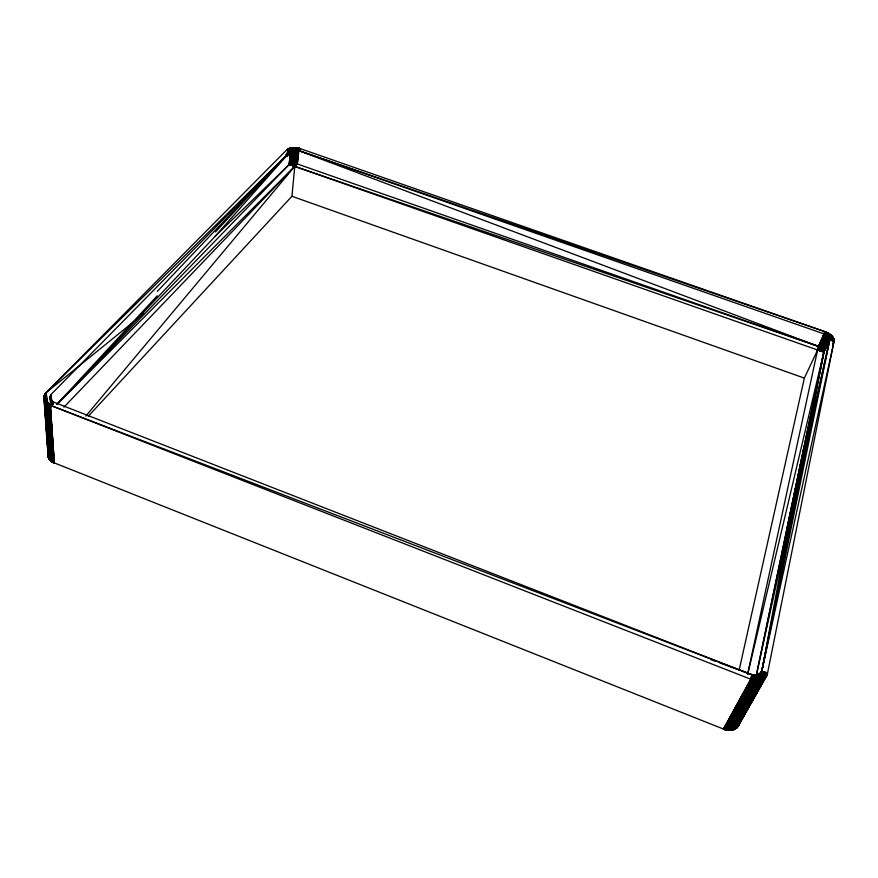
<?xml version="1.0" encoding="UTF-8"?>
<svg xmlns="http://www.w3.org/2000/svg" width="878" height="878" viewBox="0 0 878 878"><rect width="100%" height="100%" fill="white"/><g stroke="black" fill="none" stroke-linecap="round" stroke-linejoin="round"><path stroke-width="1.32" d="M719.642 662.824L752.655 674.842L752.6 679.846L725.272 729.772L54.085 462.816L50.013 405.186C44.196 403.66 39.762 391.259 50.441 405.362L750.833 679.243C756.595 681.91 765.956 680.834 767.471 673.558L834.034 341.301C834.265 336.219 828.854 333.157 824.716 331.577L300.397 148.678L292.341 147.723L286.777 149.798L46.293 392.532L47.028 403.243M88.25 416.282L291.924 196.277L296.588 147.789M54.085 462.816L50.233 405.274L751.798 674.721L751.842 679.605L724.306 729.475L751.59 679.517L751.798 674.721L53.624 402.091L50.441 405.362L54.293 462.893C50.2 461.576 46.545 456.999 48.564 452.653M85.857 416.051L294.734 166.381L295.897 163.363L297.126 147.866L295.403 163.297L818.384 346.349L822.247 349.049L823.816 352.111L756.156 676.159L787.972 530.85L805.367 446.331L806.673 446.145L829.787 339.819L828.349 336.922L824.212 333.969L298.63 150.489C294.47 148.689 290.399 152.662 286.612 149.951M747.595 674.227L818.384 346.349L294.734 166.381L295.864 147.713L294.734 166.381L57.004 404.44M804.424 448.164L805.367 446.331L804.314 448.021L805.225 446.375L788.301 527.151L787.006 529.544L788.126 527.239L804.83 446.562L803.798 447.934L803.798 448.548L805.367 446.331L788.499 527.085L787.05 529.664L787.972 530.85L761.764 671.33L760.447 673.667M296.94 147.844L295.897 163.363L298.004 148.031L296.149 163.407L294.734 166.381L289.224 164.449L215.319 236.138L56.861 404.308L157.25 295.776M290.629 151.148L289.51 164.263L294.734 166.381L297.126 163.604L298.015 150.39L298.882 148.228L297.774 150.336L296.391 163.451L294.734 166.381L289.356 164.362L290.629 151.148L46.293 392.532L144.003 313.325M287.282 155.768L287.863 149.019L291.112 150.884L290.003 163.999L294.734 166.381L296.643 163.495L298.257 150.445L296.885 163.549L294.734 166.381L289.828 164.087L290.947 150.972L287.325 149.359L290.783 151.06L289.663 164.175L295.403 163.297M294.646 163.242L296.007 150.105L295.502 147.68L294.734 166.381L290.355 163.846L291.463 150.731L288.335 148.766L291.65 150.654L290.541 163.769L294.734 166.381L295.656 163.33L296.764 147.811L295.151 163.275M294.152 163.22L295.513 150.083L294.613 147.636L295.26 150.083L294.152 163.22L294.734 166.381L290.739 163.703L291.847 150.588L288.983 148.492L292.045 150.522L290.936 163.637L294.734 166.381L295.151 147.658L295.754 150.094L294.404 163.231M293.658 163.231L295.008 150.083L293.9 147.636L294.756 150.094L293.658 163.231L294.734 166.381L291.145 163.582L292.253 150.456L289.674 148.25L292.451 150.401L291.353 163.527L294.734 166.381L293.9 163.22L295.008 150.083L294.251 147.636L295.26 150.083L293.9 163.22M293.175 163.253L294.514 150.105L293.032 147.669L294.273 150.116L293.175 163.253L294.734 166.381L291.562 163.473L292.67 150.347L290.256 148.086L289.619 153.529L290.256 148.086L292.89 150.303L291.781 163.429L294.734 166.381L293.417 163.242L294.514 150.105L293.373 147.647L294.756 150.094L293.417 163.242M292.934 163.264L294.273 150.116L292.517 147.702L294.031 150.138L292.934 163.264L294.734 166.381L292.012 163.385L293.109 150.259L291.035 147.91L290.662 151.971L291.035 147.91L293.329 150.226L292.231 163.352L294.734 166.381L290.168 163.923L291.287 150.807L288.094 148.887L291.463 150.731L290.003 163.999M292.231 163.352L293.801 150.16L291.847 147.778L293.559 150.193L292.462 163.319L294.734 166.381L292.703 163.297L293.801 150.16L292.176 147.734L294.031 150.138L292.703 163.297M296.391 163.451L298.191 148.064M296.643 163.495L298.355 148.108L297.521 150.292M286.415 153.859L286.019 156.723L286.601 153.705M286.458 156.328L286.788 153.551M286.645 156.185L286.974 153.409M286.854 156.043L287.183 153.266L286.733 156.119M287.984 152.827L287.633 155.582L288.105 152.772M287.874 155.461L288.236 152.706M288.127 155.351L288.478 151.301M288.741 151.192L288.258 155.296L288.61 151.246M288.642 153.848L288.873 151.137L288.5 153.902M290.409 148.053L289.938 153.452L290.409 148.053L292.89 150.303L291.562 163.473M290.091 153.409L290.563 148.009L292.89 150.303L290.717 147.976L290.08 153.42M290.366 152.026L290.881 147.943L293.109 150.259L291.781 163.429M63.984 407.118L297.346 163.659L298.498 150.5L824.716 331.577L817.605 349.993L804.358 378.111L739.21 669.804M286.36 156.416L286.689 153.628M286.535 156.262L286.876 153.485M287.26 155.779L287.984 148.953L291.287 150.807L287.863 149.019M287.611 155.593L287.852 152.882M287.984 155.417L288.357 152.651M289.433 150.95L289.323 153.617M290.508 151.993L290.881 147.943M289.51 164.263L290.947 150.972L287.534 149.216L291.112 150.884L289.828 164.087M290.355 163.846L291.65 150.654L288.851 148.547L291.847 150.588L290.541 163.769M297.346 163.659L299.222 148.316L298.015 150.39L299.058 148.272M751.59 679.517L724.065 729.399L751.338 679.429L752.303 674.765M290.739 163.703L292.253 150.456L289.531 148.294M291.145 163.582L292.67 150.347L290.113 148.13M292.012 163.385L293.329 150.226L291.353 147.855L293.559 150.193L291.683 147.8M294.898 163.253L296.413 147.767L296.512 150.149M297.126 163.604L298.257 150.445L818.384 346.349L825.265 331.774M297.829 147.998L296.764 150.182M751.338 679.429L723.823 729.311L751.085 679.342L751.798 674.721C758.383 678.046 761.808 667.543 767.471 673.558L736.861 727.829L731.637 730.211L725.272 729.772L752.852 679.912L753.017 674.908L753.62 680.11L726.249 730.013L753.873 680.165L753.368 674.962L753.62 680.11L725.996 729.958L753.368 680.044L753.017 674.908L753.105 679.978L725.755 729.892L753.368 680.044M788.301 527.151C784.789 531.684 787.577 526.591 790.002 526.899L806.673 446.145L805.609 448.01L806.487 446.145L761.764 671.33L759.536 675.182M51.407 400.247L50.013 405.186L53.887 462.728L49.816 405.098L50.441 405.362L53.064 401.674M818.472 346.437L824.299 334.057L817.605 349.993L823.784 351.782L829.688 339.49L834.1 340.642L829.787 339.819L823.893 352.199L805.258 447.363L829.688 339.49L834.1 340.532L829.655 339.314L823.751 351.617L817.605 349.993L289.224 164.449L56.927 404.363M736.861 727.829L767.163 674.699L761.764 671.33L806.673 446.145L805.708 448.098M804.72 447.571L823.893 352.199L817.605 349.993L825.989 332.071L824.212 333.969L826.176 332.147L818.965 346.667M297.016 150.215L297.477 147.932M788.499 526.613L787.676 530.586L789.574 526.899L806.169 446.167L789.41 526.91L787.566 530.477L789.124 526.932L805.708 446.233L788.653 527.03L787.171 529.917L804.489 446.803L803.776 448.384L804.709 446.639L803.798 448.548M767.229 674.513L761.764 671.33L829.787 339.819L834.1 340.752M804.489 446.803L787.95 527.327L786.929 529.236L803.996 447.396M806.673 446.145L789.805 526.899L787.785 530.696L805.038 446.452L803.831 448.713L804.83 446.562L787.346 530.202L789.124 526.932L805.905 446.2L789.41 526.91L787.676 530.586L805.225 446.375M805.708 446.233L788.96 526.965L787.259 530.082L788.806 526.998L787.171 529.917L787.994 525.955M787.676 530.586L789.574 526.899L806.333 446.156L805.433 448.01M805.51 448.01L806.487 446.145L789.805 526.899L787.972 530.85L788.773 526.822L787.972 530.85L790.002 526.899M756.167 676.159L823.893 352.199M803.908 447.582L804.391 446.891L787.105 529.796L788.653 527.03M796.511 486.599L797.619 481.309M800.912 465.406L802.02 460.105M788.554 523.31L789.662 518.02M790.211 515.375L794.096 496.871M795.479 490.264L798.519 475.722M800.736 465.142L803.787 450.601M805.038 446.452L788.126 527.239L786.962 529.368M789.574 526.899L806.487 446.145M751.085 679.342L723.582 729.212L750.833 679.243L751.798 674.721L752.6 679.846L725.03 729.706L752.347 679.77L751.798 674.721L752.095 679.693L724.789 729.629L752.347 679.77M737.542 727.138L767.284 674.326L761.764 671.33L834.034 341.301L829.787 339.819L823.816 352.111L747.716 674.271M739.43 723.34L738.727 725.371M51.758 400.631L52 404.659L51.758 400.631L50.441 405.362L49.607 405.01L53.492 462.552L54.293 462.893L50.233 405.274M825.814 331.994L824.212 333.969L824.903 331.643M52.252 404.89L51.956 400.818L50.441 405.362L49.409 404.912L53.306 462.465L54.293 462.893L52.724 460.906L54.293 462.893L53.69 462.64L49.607 405.01M298.531 148.141L297.774 150.336L298.707 148.184M300.397 148.678L298.63 150.489L299.398 148.371M825.627 331.917L824.212 333.969L825.09 331.708M52.351 403.715L52.153 401.005L50.441 405.362L49.212 404.813L53.119 462.366L54.293 462.893L52.724 460.939M827.57 332.817L826.396 335.286L827.57 332.817L825.627 334.737L817.605 349.993L823.454 350.772L829.523 338.809L834.012 339.72L829.578 338.985L823.652 351.288L817.605 349.993L820.129 347.326L825.627 334.737L827.394 332.729L825.397 334.606L817.605 349.993L823.805 351.946L829.71 339.643L823.707 351.452L817.605 349.993L826.703 332.389L824.914 334.353L819.207 346.799M823.454 350.772L829.381 338.469L833.891 339.237L829.458 338.645L823.531 350.937L817.605 349.993L820.974 347.918L827.91 333.003L825.858 334.88L820.348 347.469L817.605 349.993L823.597 351.112L829.523 338.809L833.99 339.599L829.523 338.809M300.232 148.623L298.63 150.489L299.563 148.415M819.437 346.92L825.155 334.485L826.878 332.466M819.668 347.051L827.054 332.553L825.155 334.485M827.735 332.905L826.56 335.374L827.735 332.905L825.627 334.737L819.898 347.183L817.605 349.993L823.366 350.596L829.304 338.304L833.661 338.634L829.205 338.129L823.279 350.421L817.605 349.993L820.568 347.611L826.516 335.308L829.051 333.684L826.297 335.166L820.348 347.469L826.077 335.023L828.239 333.19L825.858 334.88L820.129 347.326M52.373 401.18L52.526 403.858L52.373 401.18L50.441 405.362L49.014 404.714L52.921 462.267L54.293 462.893L52.724 461.027L54.293 462.893L52.746 462.168L48.63 404.517L50.441 405.362L52.823 401.52L53.02 404.231M820.568 347.611L826.297 335.166L828.569 333.388L826.077 335.023L828.404 333.289M820.974 347.918L826.933 335.615L830.105 334.43L827.131 335.769L821.182 348.072L817.605 349.993L822.949 349.905L829.008 337.778L833.365 338.019L829.106 337.953L823.18 350.245L817.605 349.993L820.776 347.765L826.516 335.308L829.205 333.794M822.949 349.905L828.887 337.602L833.222 337.767L829.008 337.778L823.07 350.07L817.605 349.993L821.567 348.379L827.328 335.923L830.39 334.65L827.131 335.769L821.182 348.072M821.742 348.544L827.691 336.252L831.323 335.462L827.866 336.417L821.918 348.709L817.605 349.993L822.554 349.378L828.492 337.086L832.64 336.9L828.634 337.262L822.697 349.554L817.605 349.993L821.742 348.544L827.515 336.087L830.665 334.88L827.328 335.923L821.369 348.226L817.605 349.993L822.829 349.729L828.766 337.437L833.145 337.646M821.918 348.709L827.691 336.252L831.06 335.22L827.515 336.087L821.567 348.379M817.605 349.993L822.247 349.049L828.195 336.746L832.135 336.296L828.349 336.922L822.401 349.214L817.605 349.993L822.093 348.873L828.031 336.581L831.565 335.692L827.866 336.417L831.444 335.572M822.401 349.214L828.195 336.746L831.916 336.054L828.031 336.581L822.093 348.873M822.829 349.729L828.634 337.262L832.728 337.031M829.962 334.32L826.933 335.615L828.075 333.091L825.858 334.88M820.776 347.765L827.91 333.003L825.627 334.737M829.809 334.211L826.933 335.615L828.075 333.091M834.067 341.081L832.871 343.715L834.067 341.081L829.787 339.819L834.045 341.191M823.279 350.421L829.205 338.129L833.606 338.513L829.205 338.129M823.707 351.452L829.622 339.149L834.067 340.071L829.578 338.985L834.034 339.841M803.798 447.934L804.204 447.078M818.724 346.558L824.672 334.233M822.554 349.378L828.492 337.086L832.344 336.537L828.349 336.922L832.234 336.417M786.951 528.611L787.237 527.963M803.776 448.384L804.599 446.715M786.918 529.072L787.709 527.48M803.776 448.054L804.391 446.891M52.592 401.356L52.746 404.034L52.592 401.356L50.441 405.362L48.828 404.615M300.067 148.569L298.63 150.489L299.727 148.459M787.346 530.202L789.124 526.932M751.842 679.605L724.548 729.552L752.095 679.693M753.873 680.165L726.49 730.057L754.125 680.22L753.719 675.006L754.63 680.307L727.214 730.189L754.882 680.351L754.059 675.039L755.387 680.417L727.939 730.276L755.64 680.45L754.411 675.061L755.387 680.417L727.697 730.255L755.135 680.384L754.059 675.039L754.63 680.307L726.973 730.145L754.378 680.263L753.719 675.006M754.882 680.351L727.456 730.222L755.135 680.384M723.351 729.124L750.833 679.243M755.64 680.45L728.169 730.309L755.892 680.483L754.751 675.072L756.386 680.516L728.883 730.353L756.627 680.538L755.091 675.083L757.121 680.549L729.596 730.364L757.363 680.56L755.431 675.072L757.121 680.549L729.355 730.364L756.88 680.549L755.091 675.083L756.386 680.516L728.652 730.342L756.134 680.505L754.751 675.072M756.627 680.538L729.124 730.364L756.88 680.549M753.105 679.978L725.513 729.837L752.852 679.912L752.655 674.842M759.283 675.292L760.754 672.757L766.296 676.433L760.93 672.548L766.505 676.104L761.094 672.328L766.779 675.599L761.237 672.109L767.098 674.875L761.511 671.637L767.163 674.699L737.674 726.984M757.363 680.56L729.827 730.364L757.615 680.549L755.76 675.05L758.087 680.538L730.518 730.331L758.329 680.527L756.09 675.017L758.801 680.494L731.187 730.266L759.031 680.472L756.408 674.984L758.801 680.494L730.968 730.298L758.57 680.516L756.09 675.017L758.087 680.538L730.287 730.342L757.857 680.549L755.76 675.05M758.329 680.527L730.737 730.32L758.57 680.516M754.378 680.263L726.732 730.101L754.125 680.22L753.368 674.962M756.134 680.505L728.411 730.32L755.892 680.483L754.411 675.061M759.031 680.472L731.418 730.244L759.261 680.439L756.726 674.93L759.722 680.373L732.076 730.123L759.953 680.34L757.034 674.864L760.392 680.241L732.713 729.98L760.611 680.198L757.341 674.798L760.392 680.241L732.504 730.035L760.172 680.296L757.034 674.864L759.722 680.373L731.857 730.167L759.492 680.406L756.726 674.93M759.953 680.34L732.285 730.079L760.172 680.296M760.611 680.198L732.921 729.925L761.039 680.088L757.637 674.71L760.831 680.143L733.13 729.87M759.569 675.116L761.621 671.385M757.857 680.549L730.057 730.353L757.615 680.549L755.431 675.072M761.039 680.088L733.339 729.805L761.259 680.022L757.923 674.622L761.874 679.813L733.931 729.596L762.082 679.737L758.208 674.513L761.874 679.813L733.734 729.673L761.676 679.89L757.923 674.622L761.467 679.956L733.536 729.739L761.467 679.956M759.437 675.127L760.578 672.965L766.077 676.751L760.754 672.757L766.187 676.598M759.492 680.406L731.637 730.211L759.261 680.439L756.408 674.984M734.513 729.355L762.477 679.572L758.482 674.403L762.28 679.66L734.129 729.519L762.28 679.66L758.208 674.513M762.861 679.396L734.699 729.267L762.861 679.396L758.757 674.282L763.223 679.21L734.886 729.179M735.062 729.08L763.048 679.309L758.757 674.282L762.664 679.495L734.315 729.442M736.412 728.202L764.738 678.178L759.964 673.525L765.177 677.783L760.172 673.349L765.451 677.509L760.381 673.163L765.956 676.905M737.147 727.555L767.383 673.942L761.764 671.33L767.438 673.744M764.101 678.672L735.764 728.674L763.937 678.782L759.261 674.008L763.586 679.001L735.588 728.773L763.761 678.892L759.261 674.008L764.101 678.672L759.503 673.854L764.738 678.178M736.565 728.081L765.034 677.926L759.964 673.525L764.892 678.057M824.212 333.969L825.452 331.84M298.63 150.489L299.903 148.514M826.352 332.224L824.914 334.353L826.527 332.301M215.319 236.138L290.783 151.06L287.238 149.425M215.516 231.913L290.355 151.257L287.139 149.501L290.783 151.06M825.397 334.606L827.23 332.641M157.294 291.43L290.355 151.257L287.04 149.567M286.952 149.644L290.355 151.257L51.111 394.409L51.967 405.877M828.733 333.486L826.297 335.166L828.887 333.585M826.933 335.615L829.666 334.101L826.516 335.308M826.725 335.462L829.512 334.002M827.131 335.769L830.248 334.54M827.328 335.923L830.533 334.77M830.797 334.99L827.515 336.087L830.939 335.111M827.691 336.252L831.192 335.341M831.685 335.813L828.031 336.581L831.795 335.934M828.195 336.746L832.026 336.175M832.443 336.658L828.492 337.086L832.542 336.779M828.634 337.262L832.816 337.152M828.766 337.437L832.992 337.393M829.008 337.778L833.299 337.887M833.551 338.381L829.106 337.953L833.431 338.14M829.106 337.953L833.496 338.26M833.848 339.117L829.304 338.304L833.716 338.754M829.381 338.469L833.804 338.996M833.924 339.358L829.458 338.645L833.957 339.479M829.578 338.985L834.056 339.951M834.089 340.302L829.622 339.149L834.078 340.181M291.924 196.277L804.358 378.111M710.631 659.499L715.779 661.397M290.355 151.257L286.865 149.721M48.455 404.407L52.559 462.069L54.293 462.893L52.504 460.95L54.293 462.893L52.384 461.96L48.455 404.407L50.441 405.362L51.582 400.445L51.912 405.801M287.435 149.282L290.947 150.972M51.626 460.039L54.293 462.893L52.208 461.861L48.257 404.297L50.441 405.362L43.933 398.327M51.637 460.116L54.293 462.893L52.032 461.751L48.081 404.187L50.441 405.362L43.944 398.491M287.644 149.15L291.112 150.884L287.754 149.084M761.764 671.33L767.339 674.128M48.136 456.56L54.293 462.893L51.857 461.641L47.906 404.078L50.441 405.362L43.966 398.656M48.169 456.725L54.293 462.893L51.692 461.521L47.73 403.968L50.441 405.362L44.032 398.974M48.202 456.878L54.293 462.893L51.528 461.411L47.566 403.847L50.441 405.362L44.065 399.139M44.098 399.292L50.441 405.362L47.072 403.496L51.374 461.29L54.293 462.893L48.246 457.043M51.209 461.18L54.293 462.893L48.29 457.197M761.38 671.879L767.021 675.061M46.918 403.364L50.441 405.362L44.141 399.457M48.4 457.515L54.293 462.893L50.913 460.928L46.15 392.675L51.067 461.06L54.293 462.893L51.319 460.127M46.764 403.243L50.441 405.362L44.196 399.622M288.214 148.832L291.463 150.731M761.237 672.109L766.867 675.423M46.611 403.112L50.441 405.362L44.251 399.775M48.52 457.822L54.293 462.893L50.617 460.687L45.886 392.96L50.759 460.807L54.293 462.893L48.455 457.668M46.468 402.98L50.441 405.362L44.306 399.929M288.467 148.711L291.65 150.654L288.588 148.656M46.325 402.859L50.441 405.362L44.372 400.094M766.692 675.764L761.094 672.328L766.604 675.939M48.663 458.129L54.293 462.893L50.485 460.555L45.645 393.256L50.342 460.423L54.293 462.893L48.586 457.976L44.141 396.044M46.183 402.717L50.441 405.362L44.427 400.247M46.051 402.585L50.441 405.362L44.504 400.401M44.24 395.726L48.74 458.294L54.293 462.893L50.211 460.291L45.524 393.399L50.342 460.423M45.919 402.453L50.441 405.362L44.569 400.555M48.894 458.59L54.293 462.893L50.079 460.16L45.294 393.695L49.947 460.028L54.293 462.893L48.817 458.437M45.788 402.311L50.441 405.362L44.657 400.708M45.667 402.168L50.441 405.362L47.401 403.737L51.528 461.411M49.826 459.885L54.293 462.893L48.992 458.744L44.361 395.407M760.93 672.548L766.406 676.269M288.851 148.547L291.847 150.588M45.546 402.036L50.441 405.362L47.236 403.617L51.374 461.29M45.436 401.894L50.441 405.362L44.921 401.158L49.179 459.04L54.293 462.893L49.596 459.611L44.997 394.156L49.717 459.754L54.293 462.893L49.08 458.887M45.327 401.751L50.441 405.362L44.734 400.862M289.114 148.437L292.253 150.456L289.389 148.338M49.486 459.468L54.293 462.893L49.278 459.183M45.217 401.597L50.441 405.362L44.822 401.005M44.723 394.617L49.377 459.326L54.293 462.893M45.107 401.455L50.441 405.362L45.008 401.312M760.578 672.965L765.835 677.059M292.67 150.347L289.817 148.206M760.381 673.163L765.583 677.355M760.172 673.349L765.32 677.651M759.744 673.689L764.584 678.31L736.093 728.444L764.266 678.551L759.503 673.854M290.717 147.976L293.109 150.259M759.009 674.15L763.586 679.001L735.237 728.981L763.41 679.111L759.009 674.15L763.223 679.21M291.189 147.888L293.329 150.226M291.518 147.833L293.559 150.193M758.482 674.403L762.664 679.495M292.012 147.756L293.801 150.16M292.341 147.723L294.031 150.138M757.637 674.71L761.259 680.022M292.681 147.691L294.273 150.116L292.857 147.68M757.341 674.798L760.831 680.143M293.197 147.658L294.514 150.105M293.548 147.647L294.756 150.094L293.724 147.636M294.075 147.636L295.008 150.083M294.437 147.636L295.26 150.083M294.788 147.647L295.513 150.083L294.964 147.658M295.326 147.669L295.754 150.094M295.688 147.702L296.007 150.105M296.051 147.734L296.259 150.127L296.226 147.745M45.766 393.103L46.556 404.034M45.195 393.849L49.947 460.028M49.596 459.611L44.811 394.463L49.377 459.326M44.558 394.924L44.822 400.708M44.098 396.208L44.35 400.467M44.591 403.046L45.239 412.77M45.469 415.349L46.117 425.073M46.358 427.652L47.006 437.376M47.247 439.955L47.895 449.679M51.802 405.68L51.001 394.738L51.55 405.823M50.869 394.957L51.637 405.669M51.418 404.549L50.759 395.177L51.385 406.338M49.409 404.912L53.492 462.552M49.212 404.813L53.306 462.465M49.014 404.714L53.119 462.366M48.63 404.517L52.921 462.267M48.257 404.297L52.384 461.96M48.081 404.187L52.208 461.861M47.906 404.078L52.032 461.751M47.73 403.968L51.857 461.641M47.566 403.847L51.692 461.521M50.913 460.928L46.018 392.817L50.759 460.807M44.646 394.771L49.179 459.04M44.493 395.089L48.992 458.744M44.295 395.561L48.74 458.294M44.021 396.538L48.345 457.361M43.9 397.514L48.103 456.395M51.89 405.252L51.133 394.529L51.736 405.603M50.65 395.396L51.407 406.108M51.308 406.327L50.562 395.616L51.165 406.712M50.474 395.846L51.22 406.547M50.353 396.296L51.001 405.669M47.072 403.496L51.067 461.06M45.085 394.002L49.717 459.754M51.023 406.712L50.309 396.527L50.979 406.591M50.88 406.58L50.276 396.757L50.88 406.723M49.816 405.098L53.69 462.64M50.408 396.066L50.968 405.812M52.153 401.005L52.318 403.682M51.956 400.818L52.197 404.846M52.823 401.52L52.976 404.198M290.475 151.246L289.224 164.449L290.475 151.246M287.402 153.134L287.062 155.9L287.391 153.145M289.147 151.038L288.774 153.793L289.147 151.049M289.29 150.994L289.06 153.694L289.279 150.994M289.729 150.862L289.488 153.562L289.718 150.873M787.983 527.667L787.434 530.323L787.994 527.678M51.495 405.285L51.111 399.841L51.44 405.208"/></g></svg>
